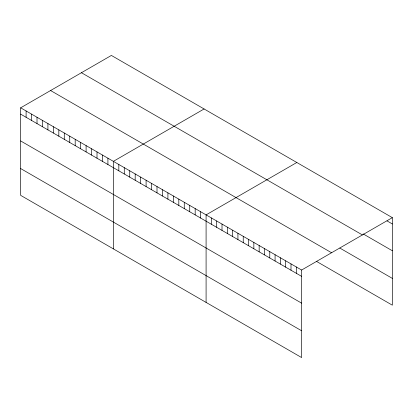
<?xml version="1.0" encoding="UTF-8"?>
<svg xmlns="http://www.w3.org/2000/svg" width="413" height="413" viewBox="0 0 413 413"><rect width="100%" height="100%" fill="white"/><g stroke="black" fill="none" stroke-linecap="round" stroke-linejoin="round"><path stroke-width="0.62" d="M20.65 107.819L301.619 270.035L301.619 357.565L20.65 195.349L20.65 107.819L111.381 55.435L392.35 217.651L392.35 305.181L316.456 261.367M204.105 108.965L113.368 161.349L113.368 248.879M296.823 162.495L206.087 214.879L206.087 302.414M301.619 270.035L392.35 217.651M387.043 220.909L392.35 223.97M363.161 233.918L392.35 250.768M81.444 72.724L362.407 234.935M339.811 248.048L392.35 278.383M50.593 90.535L331.556 252.746M20.65 114.143L301.619 276.354M20.65 140.941L301.619 303.152M20.65 168.55L301.619 330.767M296.312 266.968L296.312 273.292M291 263.907L291 270.226M285.693 260.84L285.693 267.165M280.386 257.779L280.386 264.098M275.079 254.713L275.079 261.037M269.772 251.651L269.772 257.97M264.465 248.585L264.465 254.909M259.157 245.523L259.157 251.842M253.85 242.457L253.85 248.781M248.543 239.395L248.543 245.714M243.236 236.329L243.236 242.648M237.929 233.268L237.929 239.586M232.622 230.201L232.622 236.52M227.315 227.135L227.315 233.459M222.008 224.073L222.008 230.392M216.701 221.007L216.701 227.331M211.394 217.945L211.394 224.264M200.635 211.73L200.635 218.054M195.179 208.586L195.179 214.905M189.727 205.437L189.727 211.755M184.27 202.287L184.27 208.606M178.819 199.138L178.819 205.457M173.362 195.989L173.362 202.308M167.91 192.84L167.91 199.159M162.454 189.691L162.454 196.01M157.002 186.542L157.002 192.861M151.545 183.393L151.545 189.712M146.094 180.244L146.094 186.562M140.637 177.094L140.637 183.413M135.185 173.945L135.185 180.264M129.734 170.796L129.734 177.12M124.277 167.647L124.277 173.971M118.825 164.498L118.825 170.822M107.917 158.2L107.917 164.524M102.46 155.051L102.46 161.375M97.009 151.901L97.009 158.225M91.552 148.752L91.552 155.076M86.1 145.603L86.1 151.927M80.643 142.459L80.643 148.778M75.192 139.31L75.192 145.629M69.735 136.161L69.735 142.48M64.283 133.012L64.283 139.331M58.827 129.863L58.827 136.182M53.375 126.714L53.375 133.032M47.918 123.564L47.918 129.883M42.467 120.415L42.467 126.734M37.01 117.266L37.01 123.585M31.558 114.117L31.558 120.436M26.102 110.968L26.102 117.287"/></g></svg>
